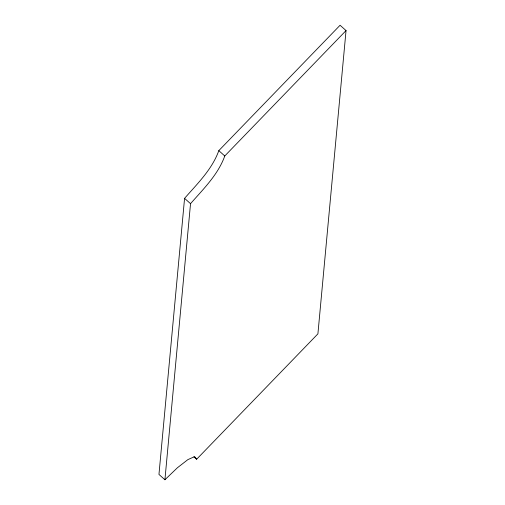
<?xml version="1.0" encoding="UTF-8"?>
<svg xmlns="http://www.w3.org/2000/svg" width="505" height="505" viewBox="0 0 505 505"><rect width="100%" height="100%" fill="white"/><g stroke="black" fill="none" stroke-linecap="round" stroke-linejoin="round"><path stroke-width="0.76" d="M184.571 198.351L158.955 474.429L164.92 479.75L177.444 467.731L187.873 459.619L194.614 456.634L196.641 459.247L317.91 333.849L346.045 30.571L340.08 25.25L218.816 150.641C212.138 169.333 197.386 183.7 184.571 198.351L190.53 203.673L164.92 479.75M346.045 30.571L224.775 155.969C218.097 174.654 203.351 189.022 190.53 203.673M218.816 150.641L224.775 155.969M193.933 456.823L196.641 459.247"/></g></svg>
